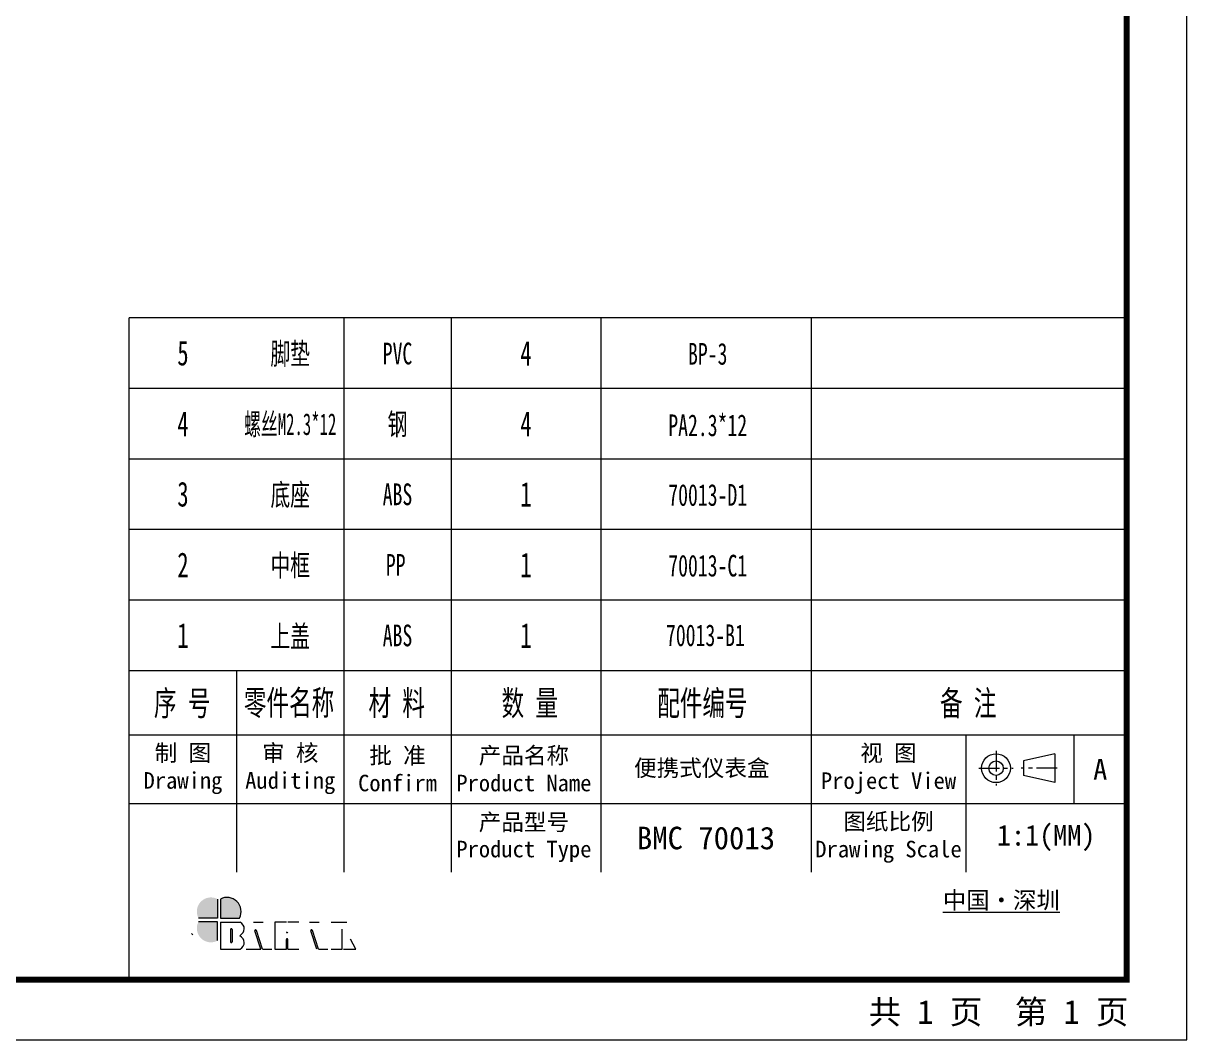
# Model space of a CAD drawing. Header units: millimetres. Extents: x 1204 to 1781, y 423 to 610.
# Drawn here: x 1384 to 1473.7, y 422.6 to 501.1 of the extents above; entities that cross this region are included whole.
import ezdxf
from ezdxf.enums import TextEntityAlignment as Align

# ---------------------------------------------------------------- set-up
doc = ezdxf.new("R2010")
doc.units = ezdxf.units.MM
doc.linetypes.add('CENTER', pattern=[50.8, 31.75, -6.35, 6.35, -6.35])
doc.layers.add('from', color=7, linetype='Continuous', lineweight=13)
doc.styles.add('宋体', font='SimSun.ttf')

msp = doc.modelspace()

# ---------------------------------------------------------------- hatches: boundary and pattern name
at = {"layer": 'from'}
h = msp.add_hatch(color=256, dxfattribs=at)
h.set_gradient(color1=(204, 51, 0), color2=(255, 140, 102), one_color=1, tint=0.7, name='HEMISPHERICAL')
h.paths.add_polyline_path([(1398.95, 433.471, 0.742451), (1397.473, 432.01), (1398.95, 432.01)])
h = msp.add_hatch(color=256, dxfattribs=at)
h.set_gradient(color1=(35, 39, 169), color2=(98, 103, 223), one_color=1, tint=0.63, name='HEMISPHERICAL')
h.paths.add_polyline_path([(1399.161, 433.471), (1399.161, 432.01), (1400.638, 432.01, 0.742451)])
h = msp.add_hatch(color=256, dxfattribs=at)
h.set_gradient(color1=(0, 127, 63), color2=(15, 255, 135), one_color=1, tint=0.53, name='INVCURVED')
h.paths.add_polyline_path([(1398.95, 431.727), (1397.473, 431.727, 0.742451), (1398.95, 430.265)])

# ---------------------------------------------------------------- linework, layer by layer
for p, q in [((1469.076, 478.323), (1392.137, 478.323)), ((1392.137, 451.099), (1392.137, 478.323)), ((1408.689, 478.323), (1408.689, 451.099)), ((1416.966, 478.323), (1416.966, 451.099)), ((1428.512, 478.323), (1428.512, 451.099)), ((1444.745, 478.323), (1444.745, 451.099)), ((1469.076, 472.878), (1392.137, 472.878)), ((1469.076, 467.433), (1392.137, 467.433)), ((1469.076, 461.988), (1392.137, 461.988)), ((1469.076, 456.543), (1392.137, 456.543)), ((1392.137, 446.133), (1392.137, 451.099)), ((1469.076, 451.099), (1392.137, 451.099)), ((1400.413, 451.099), (1400.413, 446.133)), ((1408.689, 451.099), (1408.689, 446.133)), ((1416.966, 451.099), (1416.966, 446.133)), ((1428.512, 451.099), (1428.512, 446.133)), ((1444.745, 451.099), (1444.745, 446.133)), ((1469.076, 446.133), (1392.137, 446.133)), ((1392.137, 427.262), (1392.137, 446.133)), ((1469.076, 446.133), (1392.137, 446.133)), ((1400.413, 446.133), (1400.413, 435.539)), ((1408.689, 446.133), (1408.689, 435.539)), ((1416.966, 446.133), (1416.966, 435.539)), ((1428.512, 446.133), (1428.512, 435.539)), ((1444.745, 446.133), (1444.745, 435.539)), ((1456.675, 446.133), (1456.675, 435.539)), ((1465.015, 446.133), (1465.015, 440.836)), ((1463.542, 444.691), (1461.126, 444.133)), ((1463.542, 444.691), (1463.542, 442.46)), ((1461.126, 444.133), (1461.126, 443.017)), ((1463.542, 442.46), (1461.126, 443.017)), ((1469.076, 440.836), (1392.137, 440.836)), ((1398.95, 433.471), (1398.95, 432.01)), ((1399.161, 433.471), (1399.161, 432.01)), ((1398.95, 432.01), (1397.473, 432.01)), ((1399.161, 432.01), (1400.638, 432.01)), ((1398.95, 431.727), (1397.473, 431.727)), ((1398.95, 430.265), (1398.95, 431.727)), ((1399.161, 431.693), (1400.683, 431.693)), ((1399.161, 431.693), (1399.161, 429.599)), ((1399.955, 431.131), (1399.955, 430.169)), ((1400.061, 431.131), (1400.061, 430.169)), ((1401.73, 431.693), (1402.466, 431.693)), ((1402.277, 429.599), (1401.82, 431.019)), ((1402.407, 429.599), (1401.939, 431.057)), ((1404.257, 431.693), (1403.37, 431.693)), ((1403.37, 431.693), (1403.37, 429.599)), ((1405.222, 431.693), (1404.364, 431.693)), ((1406.049, 431.693), (1406.785, 431.693)), ((1406.596, 429.599), (1406.139, 431.019)), ((1406.726, 429.599), (1406.257, 431.057)), ((1407.701, 431.693), (1408.919, 431.693)), ((1408.556, 429.599), (1408.556, 431.149)), ((1397.044, 430.725), (1396.937, 430.81)), ((1404.257, 429.599), (1404.257, 430.36)), ((1404.364, 429.599), (1404.364, 430.36)), ((1409.604, 429.599), (1409.199, 430.376)), ((1399.161, 429.599), (1400.682, 429.599)), ((1401.143, 429.599), (1402.277, 429.599)), ((1402.407, 429.599), (1403.137, 429.599)), ((1403.37, 429.599), (1404.257, 429.599)), ((1404.364, 429.599), (1405.222, 429.599)), ((1406.726, 429.599), (1407.456, 429.599)), ((1407.701, 429.599), (1408.556, 429.599)), ((1408.663, 429.599), (1409.604, 429.599)), ((1469.076, 427.262), (1392.775, 427.262))]:
    msp.add_line(p, q, dxfattribs=at)
at = {"layer": 'from', "color": 1, "linetype": 'CENTER', "ltscale": 0.05}
for p, q in [((1459.005, 444.903), (1459.005, 442.247)), ((1457.677, 443.575), (1460.333, 443.575)), ((1463.728, 443.575), (1460.94, 443.575))]:
    msp.add_line(p, q, dxfattribs=at)
at = {"layer": 'from'}
msp.add_lwpolyline([(1204.241, 422.618), (1473.721, 422.618), (1473.721, 609.882), (1204.241, 609.882)], close=True, dxfattribs=at)
at = {"layer": 'from', "const_width": 0.464}
msp.add_lwpolyline([(1208.885, 427.262), (1208.885, 605.238), (1469.076, 605.238), (1469.076, 427.262), (1208.885, 427.262)], dxfattribs=at)
at = {"layer": 'from'}
for radius in [1.116, 0.558]:
    msp.add_circle((1459.005, 443.575), radius, dxfattribs=at)
for centre, radius, start, end in [((1399.679, 432.517), 1.085, 332.10888, 118.47717), ((1400.008, 431.131), 0.0533, 0, 180), ((1401.879, 431.038), 0.0622, 17.82851, 197.82851), ((1404.311, 430.939), 0.0533, 180, 0), ((1406.198, 431.038), 0.0622, 17.82851, 197.82851), ((1400.008, 430.169), 0.0533, 180, 0), ((1404.311, 430.36), 0.0533, 0, 180)]:
    msp.add_arc(centre, radius, start, end, dxfattribs=at)
for centre, start_param, end_param in [((1399.936, 431.161), 5.422521, 7.052108), ((1399.936, 430.098), 5.454937, 7.086309)]:
    msp.add_ellipse(centre, major_axis=(1.069, 0.046), ratio=0.67178, start_param=start_param, end_param=end_param, dxfattribs=at)

# ---------------------------------------------------------------- texts
at = {"style": '宋体', "width": 0.666667}
for s, p in [('序 号', (1394.036, 447.636)), ('零件名称', (1400.977, 447.668)), ('材 料', (1410.593, 447.652)), ('数 量', (1420.859, 447.642)), ('配件编号', (1432.871, 447.642)), ('备 注', (1454.686, 447.636))]:
    msp.add_text(s, height=1.9158, dxfattribs=at).set_placement(p)
at = {"layer": 'from', "style": '宋体'}
for s, height, width, p in [('5', 1.916, 0.666667, (1396.275, 475.6)), ('脚垫', 1.6764, 0.666667, (1404.551, 475.6)), ('PVC', 1.6764, 0.666667, (1412.828, 475.579)), ('4', 1.916, 0.666667, (1422.739, 475.6)), ('BP-3', 1.6764, 0.666667, (1436.762, 475.541)), ('4', 1.916, 0.666667, (1396.275, 470.156)), ('螺丝M2.3*12', 1.6764, 0.566667, (1404.551, 470.156)), ('钢', 1.676, 0.666667, (1412.828, 470.156)), ('4', 1.916, 0.666667, (1422.739, 470.156)), ('PA2.3*12', 1.6764, 0.666667, (1436.762, 470.096)), ('3', 1.916, 0.666667, (1396.275, 464.711)), ('底座', 1.6764, 0.666667, (1404.551, 464.711)), ('ABS', 1.6764, 0.666667, (1412.828, 464.711)), ('1', 1.916, 0.666667, (1422.739, 464.711)), ('70013-D1', 1.6764, 0.666667, (1436.762, 464.651)), ('2', 1.916, 0.666667, (1396.275, 459.266)), ('中框', 1.6764, 0.666667, (1404.551, 459.266)), ('PP', 1.6764, 0.666667, (1412.688, 459.266)), ('1', 1.916, 0.666667, (1422.739, 459.266)), ('70013-C1', 1.6764, 0.666667, (1436.762, 459.207)), ('1', 1.916, 0.666667, (1396.275, 453.821)), ('上盖', 1.6764, 0.666667, (1404.551, 453.821)), ('ABS', 1.6764, 0.666667, (1412.828, 453.821)), ('1', 1.916, 0.666667, (1422.739, 453.821)), ('70013-B1', 1.6764, 0.666667, (1436.585, 453.821))]:
    msp.add_text(s, height=height, dxfattribs=dict(at, width=width)).set_placement(p, align=Align.MIDDLE)
for s, height, p in [('便携式仪表盒', 1.2772, (1436.305, 443.59)), ('BMC 70013', 1.7417, (1436.629, 438.187))]:
    msp.add_text(s, height=height, dxfattribs=at).set_placement(p, align=Align.MIDDLE_CENTER)
at = {"layer": 'from', "attachment_point": 5, "style": '宋体'}
for s, insert, char_height in [('制 图\\PDrawing', (1396.275, 443.484), 1.2772), ('审 核\\PAuditing', (1404.551, 443.484), 1.2772), ('批 准\\PConfirm', (1412.828, 443.484), 1.2772), ('产品名称\\PProduct Name', (1422.579, 443.484), 1.27723), ('视 图\\PProject View', (1450.71, 443.484), 1.27723), ('{\\fSimSun|b0|i0|c134|p2;A}', (1467.046, 443.484), 1.59654), ('图纸比例\\PDrawing Scale', (1450.71, 438.187), 1.27723), ('1:1(MM)', (1462.876, 438.187), 1.5965), ('{\\fSimSun|b0|i0|c134|p2;\\H1.25x;共 1 页  第 1 页}', (1459.198, 424.657), 1.47137)]:
    msp.add_mtext(s, dxfattribs=dict(at, insert=insert, char_height=char_height))
at = {"layer": 'from', "insert": (1422.579, 438.187), "char_height": 1.27723, "attachment_point": 5, "line_spacing_factor": 0.975, "style": '宋体'}
msp.add_mtext('产品型号\\PProduct Type', dxfattribs=at)
at = {"layer": 'from', "insert": (1459.416, 433.316), "char_height": 1.32423, "attachment_point": 5}
msp.add_mtext('{\\fSimSun|b0|i0|c134|p2;\\L中国\\fSimSun|b0|i0|c134|p0;·深圳}', dxfattribs=at)

doc.saveas('drawing.dxf')
